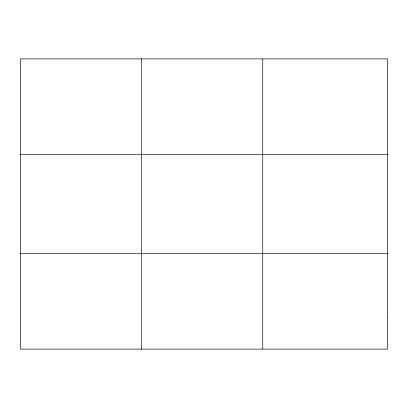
<?xml version="1.0" encoding="UTF-8"?>
<svg xmlns="http://www.w3.org/2000/svg" width="408" height="408" viewBox="0 0 408 408"><rect width="100%" height="100%" fill="white"/><g stroke="black" fill="none" stroke-linecap="round" stroke-linejoin="round"><path stroke-width="0.61" d="M141.576 349.105L141.576 58.895M262.752 349.105L262.752 58.895M20.4 154.663L387.6 154.663M20.4 253.337L387.6 253.337M387.6 317.179L387.6 349.105L20.4 349.105L20.4 58.895L387.6 58.895L387.6 317.179"/></g></svg>
